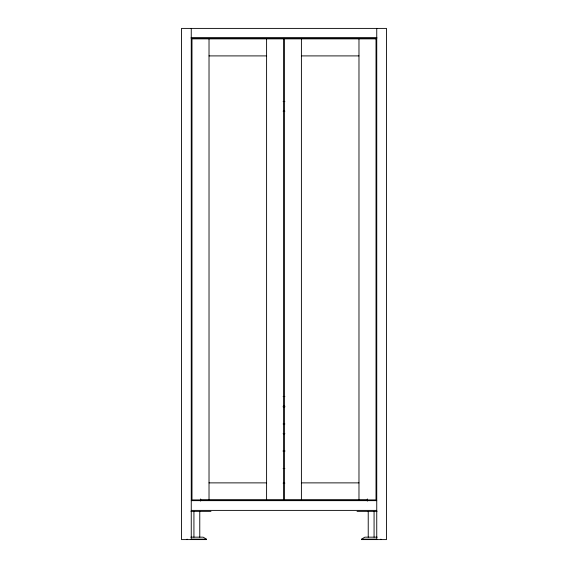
<?xml version="1.0" encoding="UTF-8"?>
<svg xmlns="http://www.w3.org/2000/svg" width="568" height="568" viewBox="0 0 568 568"><rect width="100%" height="100%" fill="white"/><g stroke="black" fill="none" stroke-linecap="round" stroke-linejoin="round"><path stroke-width="0.85" d="M191.011 37.893L376.989 37.893M191.253 38.134L376.747 38.134M209.024 55.905L266.598 55.905M301.402 55.905L358.976 55.905M283.113 101.431L284.887 101.431M283.113 111.165L284.887 111.165M283.113 396.464L284.887 396.464M283.113 406.198L284.887 406.198M283.113 406.929L284.887 406.929M283.113 423.969L284.887 423.969M283.113 433.711L284.887 433.711M283.113 450.751L284.887 450.751M283.113 451.482L284.887 451.482M283.113 468.522L284.887 468.522M209.024 482.878L266.598 482.878M301.402 482.878L358.976 482.878M283.113 483.127L284.887 483.127M201.477 500.167L366.523 500.167M191.253 500.649L376.747 500.649M191.253 510.391L376.747 510.391M190.976 511.363L210.969 511.363M357.031 511.363L377.024 511.363M190.834 537.165L203.081 537.165L206.589 539.131L191.984 539.131M377.166 537.165L364.919 537.165L361.411 539.131L376.016 539.131M206.589 539.6L181.519 539.6L181.519 28.4L386.481 28.4L386.481 539.6L361.411 539.6M380.887 539.131L380.887 539.6M376.747 28.4L376.747 539.6M374.071 511.363L374.071 537.165M368.227 511.363L368.227 537.165M367.496 499.123L367.496 500.898M367.255 499.123L367.255 500.898M358.976 38.865L358.976 499.918M301.402 38.865L301.402 499.918M266.598 38.865L266.598 499.918M209.024 38.865L209.024 499.918M200.745 499.123L200.745 500.898M200.504 499.123L200.504 500.898M199.773 511.363L199.773 537.165M193.929 511.363L193.929 537.165M191.253 28.4L191.253 539.6M187.113 539.131L187.113 539.6M283.638 38.865L191.984 38.865L191.984 499.918L283.638 499.918L283.638 38.865M376.016 38.865L284.362 38.865L284.362 499.918L376.016 499.918L376.016 38.865"/></g></svg>
